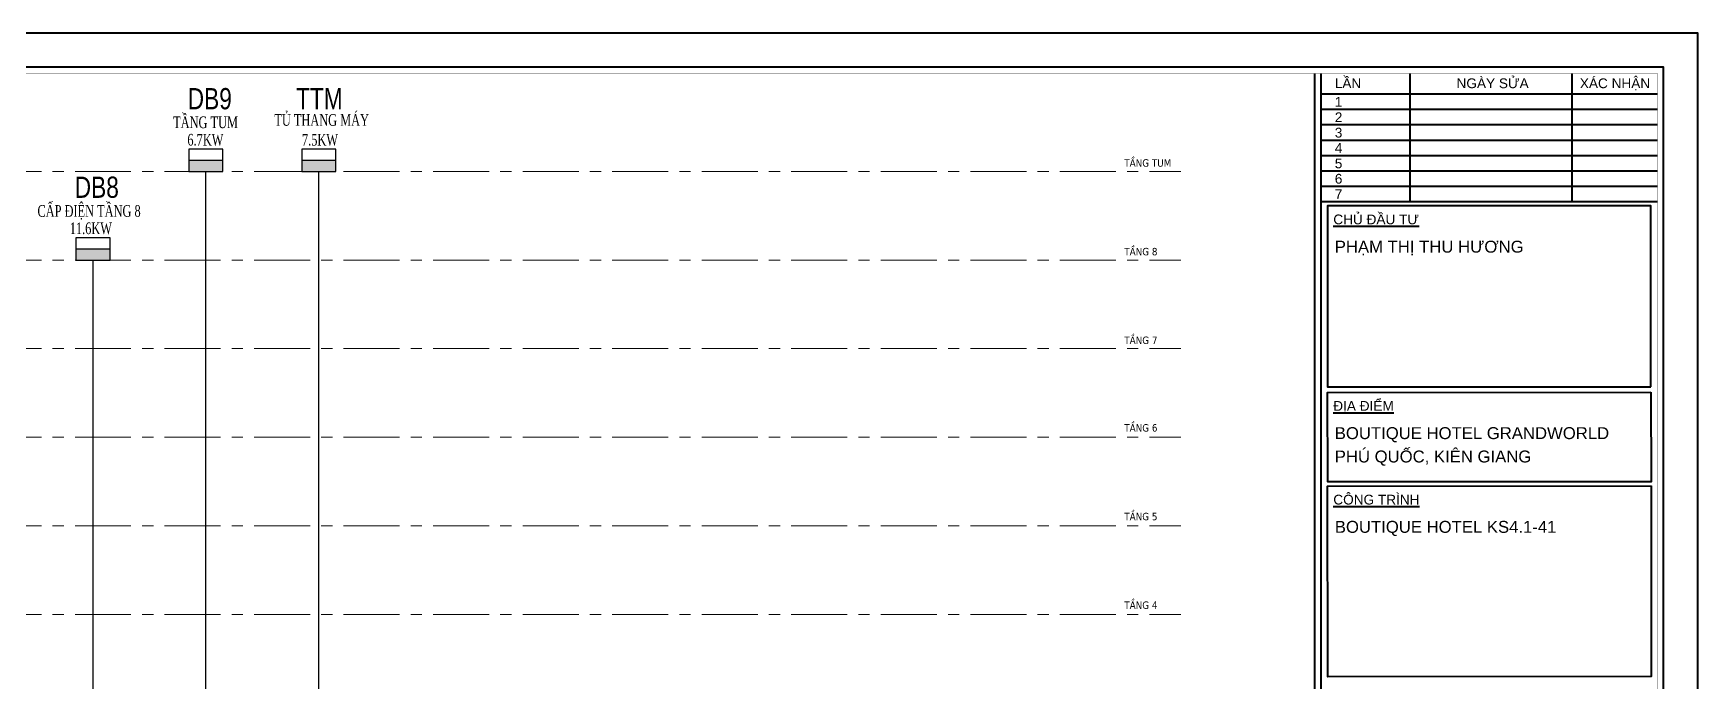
# Model space of a CAD drawing. Header units: inches. Extents: x -30463 to 18, y -115022 to 17.
# Drawn here: x -18571 to 18, y -7232 to 17 of the extents above; entities that cross this region are included whole.
import ezdxf
from ezdxf.enums import TextEntityAlignment as Align

# ---------------------------------------------------------------- set-up
doc = ezdxf.new("R2010")
doc.units = ezdxf.units.IN
doc.header["$MEASUREMENT"] = 0
doc.linetypes.add('CENTER', pattern=[2, 1.25, -0.25, 0.25, -0.25])
doc.linetypes.add('HIDDEN', pattern=[9.525, 6.35, -3.175])
for name, color, linetype in [('1', 1, 'Continuous'), ('TEXT-DIEN', 80, 'Continuous'), ('TEXT-E', 30, 'Continuous'), ('XT-Thiet bi dien', 50, 'HIDDEN')]:
    doc.layers.add(name, color=color, linetype=linetype)
for name, color, linetype, lineweight in [('6', 6, 'Continuous', 60), ('cat1', 252, 'Continuous', 40), ('dây điện 2', 32, 'Continuous', 25), ('TRUC', 252, 'CENTER', 9)]:
    doc.layers.add(name, color=color, linetype=linetype, lineweight=lineweight)
doc.styles.add('0-Thuong', font='vntimeh.shx', dxfattribs={"width": 0.7})
doc.styles.add('ARIAL-narrowh', font='', dxfattribs={"height": 2})
doc.styles.add('HP_VIET', font='tahoma.ttf')
doc.styles.add('VuKtGhiChu', font='arial.ttf', dxfattribs={"height": 2})
doc.styles.get('ARIAL-narrowh').set_extended_font_data('.VnAvantH')

# ---------------------------------------------------------------- blocks, each defined once
blk = doc.blocks.new('tđ1')
at = {"layer": 'XT-Thiet bi dien', "linetype": 'ByBlock'}
blk.add_hatch(color=10, dxfattribs=at).paths.add_polyline_path([(-142, 92), (-142, 0), (142, 0), (142, 92)])
at = {"layer": 'XT-Thiet bi dien', "color": 10, "linetype": 'ByBlock'}
for p, q in [((142, 184), (-142, 184)), ((-142, 184), (-142, 0)), ((142, 0), (142, 184)), ((-142, 92), (142, 92))]:
    blk.add_line(p, q, dxfattribs=at)
at = {"layer": 'XT-Thiet bi dien', "linetype": 'ByBlock'}
blk.add_line((-142, 0), (142, 0), dxfattribs=at)
blk = doc.blocks.new('A$C074D4DC1')
at = {"color": 142, "true_color": 0x00a1d6}
blk.add_line((38460, 29902), (38460, -377), dxfattribs=at)
at = {"ltscale": 100}
for p, q in [((38565, -377), (38565, 29902)), ((40026, 27808), (40026, 29902)), ((38565, 29573), (44073, 29573)), ((38565, 29321), (44073, 29321)), ((38565, 29069), (44073, 29069)), ((38565, 28816), (44073, 28816)), ((38565, 28564), (44073, 28564)), ((38565, 28312), (44073, 28312)), ((38565, 28060), (44073, 28060)), ((38565, 27808), (44073, 27808)), ((38565, 27808), (44073, 27808))]:
    blk.add_line(p, q, dxfattribs=at)
at = {"color": 7, "ltscale": 100}
blk.add_line((42680, 27808), (42680, 29902), dxfattribs=at)
blk.add_lwpolyline([(44733, -1037), (44733, 30566), (42, 30566), (42, -1037)], close=True)
blk.add_lwpolyline([(2691, 30008), (1638, 30008), (1638, -479), (44175, -479), (44175, 30008), (4075, 30008)])
at = {"color": 142, "true_color": 0x00a1d6, "const_width": 6.02}
blk.add_lwpolyline([(2691, 29906), (1739, 29906), (1739, -377), (44073, -377), (44073, 29906), (4075, 29906)], dxfattribs=at)
at = {"ltscale": 100}
for points in [[(43967, 24770), (43967, 27736), (38671, 27736), (38671, 24770)], [(43967, 24683), (43970, 23215), (38674, 23211), (38672, 24679)], [(43969, 23147), (43971, 20023), (38675, 20018), (38673, 23143)]]:
    blk.add_lwpolyline(points, close=True, dxfattribs=at)
at = {"color": 7, "style": 'VuKtGhiChu'}
for s, height, p in [('LẦN', 159.6, (38790, 29666)), ('NGÀY SỬA', 159.6, (40784, 29666)), ('XÁC NHẬN', 159.6, (42803, 29666)), ('1', 160, (38790, 29362)), ('2', 160, (38790, 29109)), ('3', 160, (38790, 28857)), ('4', 160, (38790, 28605)), ('5', 160, (38790, 28353)), ('6', 160, (38790, 28101)), ('7', 160, (38790, 27848)), ('%%UCHỦ ĐẦU TƯ', 159.61, (38766, 27435)), ('PHẠM THỊ THU HƯƠNG', 195.58, (38790, 26970)), ('%%UĐỊA ĐIỂM', 159.61, (38765, 24378)), ('BOUTIQUE HOTEL GRANDWORLD', 195.58, (38790, 23914)), ('PHÚ QUỐC, KIÊN GIANG', 195.58, (38790, 23531)), ('%%UCÔNG TRÌNH', 159.61, (38766, 22842)), ('BOUTIQUE HOTEL KS4.1-41', 195.58, (38791, 22378))]:
    blk.add_text(s, height=height, dxfattribs=at).set_placement(p)

msp = doc.modelspace()

# ---------------------------------------------------------------- linework, layer by layer
at = {"layer": 'dây điện 2'}
for p, q in [((-16643, -13878, 4837852), (-16643, -1527, 107048)), ((-15381, -13880, -311252), (-15381, -1527, -355886)), ((-17904, -13878, 4366561), (-17904, -2518, 253893))]:
    msp.add_line(p, q, dxfattribs=at)
at = {"layer": 'TRUC', "ltscale": 500}
for p, q in [((-28105, -1527, 107048), (-5753, -1527, 107048)), ((-28105, -2518, 107048), (-5753, -2518, 107048)), ((-28105, -3509, 107048), (-5753, -3509, 107048)), ((-28105, -4500, 107048), (-5753, -4500, 107048)), ((-28105, -5490, 107048), (-5753, -5490, 107048)), ((-28105, -6481, 107048), (-5753, -6481, 107048))]:
    msp.add_line(p, q, dxfattribs=at)

# ---------------------------------------------------------------- block references
at = {"layer": 'cat1', "xscale": 0.6820248024487114, "yscale": 0.6820248024487114, "zscale": 0.6820248024487114}
msp.add_blockref('A$C074D4DC1', (-30491, -20830), dxfattribs=at)
at = {"layer": 'XT-Thiet bi dien', "linetype": 'ByBlock', "ltscale": 0.3, "xscale": 1.340881151032462, "yscale": 1.340881151032462, "zscale": 1.340881151032462}
for p in [(-16643, -1527, 3936748), (-15381, -1527, -355886), (-17904, -2518, 3465458)]:
    msp.add_blockref('tđ1', p, dxfattribs=at)

# ---------------------------------------------------------------- texts
at = {"layer": '1', "lineweight": 50, "style": 'ARIAL-narrowh', "width": 0.8}
for s, p in [('DB9', (-16847, -833, 471290)), ('tTM', (-15637, -833, -177566)), ('DB8', (-18109, -1823))]:
    msp.add_text(s, height=237.2, dxfattribs=at).set_placement(p)
at = {"layer": '6', "lineweight": 50, "style": '0-Thuong', "width": 0.7}
for s, p in [('6.7KW', (-16850, -1278, 4115068)), ('7.5KW', (-15570, -1278, -177566)), ('11.6KW', (-18164, -2268, 3643778))]:
    msp.add_text(s, height=130.4, dxfattribs=at).set_placement(p, align=Align.BOTTOM_LEFT)
at = {"layer": 'TEXT-DIEN', "lineweight": 50, "style": '0-Thuong', "width": 0.7}
for s, height, p in [('TÇNG TUM', 130.4, (-17009, -1083, 4115068)), ('Tñ THANG M¸Y', 130.41, (-15879, -1057, -177566)), (' cÊp ®iÖn TÇNG 8', 130.41, (-18559, -2074, 3643778))]:
    msp.add_text(s, height=height, dxfattribs=at).set_placement(p, align=Align.BOTTOM_LEFT)
at = {"layer": 'TEXT-E', "style": 'HP_VIET'}
for s, p in [('TẦNG TUM', (-6386, -1475, 107048)), ('TẦNG 8', (-6386, -2466, 107048)), ('TẦNG 7', (-6386, -3457, 107048)), ('TẦNG 6', (-6386, -4436, 107048)), ('TẦNG 5', (-6386, -5427, 107048)), ('TẦNG 4', (-6386, -6418, 107048))]:
    msp.add_text(s, height=83.2, dxfattribs=at).set_placement(p)

doc.saveas('drawing.dxf')
